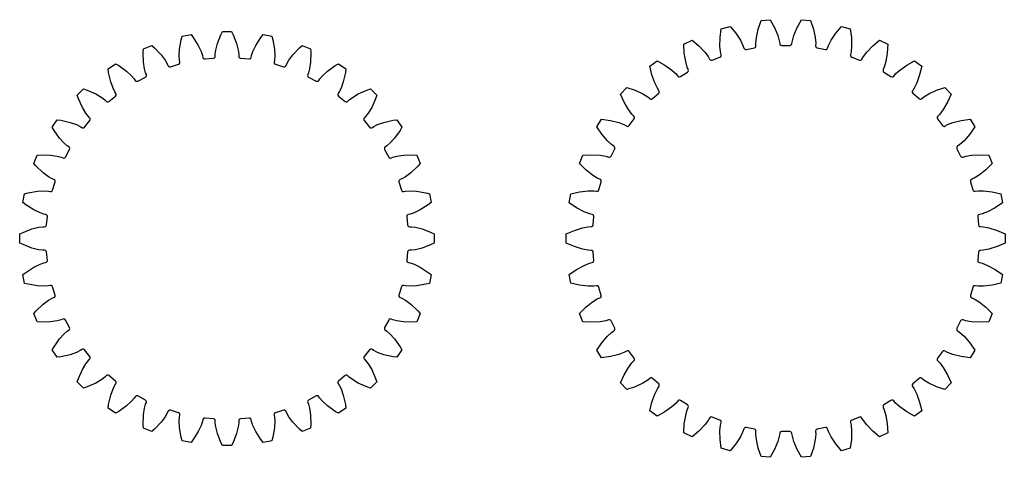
# Model space of a CAD drawing. Header units: metres. Extents: x -88 to 795, y -1311 to -705.
# Drawn here: x 222.9 to 287.6, y -1310.5 to -1281.8 of the extents above; entities that cross this region are included whole.
import ezdxf

# ---------------------------------------------------------------- set-up
doc = ezdxf.new("R2010")
doc.units = ezdxf.units.M

msp = doc.modelspace()

# ---------------------------------------------------------------- linework, layer by layer
at = {"layer": 'gear Y motor'}
for p, q in [((268.987, -1282.384), (269.564, -1282.218)), ((269.564, -1282.218), (269.933, -1282.668)), ((271.411, -1282.394), (271.593, -1281.839)), ((271.593, -1281.839), (272.189, -1281.781)), ((272.189, -1281.781), (272.471, -1282.294)), ((273.972, -1282.294), (274.254, -1281.781)), ((274.254, -1281.781), (274.849, -1281.839)), ((274.849, -1281.839), (275.031, -1282.394)), ((276.507, -1282.668), (276.877, -1282.218)), ((276.877, -1282.218), (277.453, -1282.384)), ((233.516, -1283.1), (233.575, -1282.873)), ((233.575, -1282.873), (234.159, -1282.754)), ((234.159, -1282.754), (234.303, -1282.943)), ((235.899, -1283.351), (236.125, -1282.768)), ((236.125, -1282.768), (236.226, -1282.55)), ((236.226, -1282.55), (236.822, -1282.55)), ((236.822, -1282.55), (236.924, -1282.768)), ((236.924, -1282.768), (237.148, -1283.351)), ((238.744, -1282.943), (238.888, -1282.754)), ((238.888, -1282.754), (239.472, -1282.873)), ((239.472, -1282.873), (239.531, -1283.1)), ((268.909, -1282.958), (268.987, -1282.384)), ((269.933, -1282.668), (270.244, -1283.138)), ((271.292, -1282.943), (271.411, -1282.394)), ((272.471, -1282.294), (272.689, -1282.816)), ((272.689, -1282.816), (272.791, -1283.176)), ((273.652, -1283.176), (273.753, -1282.816)), ((273.753, -1282.816), (273.972, -1282.294)), ((275.031, -1282.394), (275.149, -1282.943)), ((276.197, -1283.138), (276.507, -1282.668)), ((277.453, -1282.384), (277.532, -1282.958)), ((231.039, -1283.702), (231.588, -1283.474)), ((231.588, -1283.474), (231.767, -1283.631)), ((233.411, -1283.721), (233.516, -1283.1)), ((234.303, -1282.943), (234.637, -1283.479)), ((234.637, -1283.479), (234.831, -1283.882)), ((235.79, -1283.787), (235.899, -1283.351)), ((237.148, -1283.351), (237.257, -1283.787)), ((238.218, -1283.882), (238.409, -1283.479)), ((238.409, -1283.479), (238.744, -1282.943)), ((239.531, -1283.1), (239.638, -1283.721)), ((241.281, -1283.631), (241.459, -1283.474)), ((241.459, -1283.474), (242.009, -1283.702)), ((266.525, -1283.394), (267.063, -1283.129)), ((266.557, -1283.977), (266.525, -1283.394)), ((267.063, -1283.129), (267.511, -1283.504)), ((267.511, -1283.504), (267.902, -1283.906)), ((268.895, -1283.523), (268.909, -1282.958)), ((268.929, -1283.897), (268.895, -1283.523)), ((270.244, -1283.138), (270.409, -1283.474)), ((270.409, -1283.474), (270.471, -1283.645)), ((271.254, -1283.565), (271.261, -1283.498)), ((271.256, -1283.319), (271.292, -1282.943)), ((271.261, -1283.498), (271.256, -1283.319)), ((272.791, -1283.176), (272.82, -1283.357)), ((272.82, -1283.357), (272.838, -1283.418)), ((272.838, -1283.418), (272.885, -1283.461)), ((272.885, -1283.461), (272.949, -1283.474)), ((272.949, -1283.474), (273.493, -1283.474)), ((273.493, -1283.474), (273.556, -1283.461)), ((273.556, -1283.461), (273.603, -1283.418)), ((273.603, -1283.418), (273.623, -1283.357)), ((273.623, -1283.357), (273.652, -1283.176)), ((275.149, -1282.943), (275.186, -1283.319)), ((275.186, -1283.319), (275.179, -1283.498)), ((275.179, -1283.498), (275.187, -1283.565)), ((275.97, -1283.645), (276.031, -1283.474)), ((276.031, -1283.474), (276.197, -1283.138)), ((277.546, -1283.523), (277.511, -1283.897)), ((277.532, -1282.958), (277.546, -1283.523)), ((278.54, -1283.906), (278.931, -1283.504)), ((278.931, -1283.504), (279.377, -1283.129)), ((279.377, -1283.129), (279.915, -1283.394)), ((279.915, -1283.394), (279.885, -1283.977)), ((231.027, -1283.939), (231.039, -1283.702)), ((231.044, -1284.569), (231.027, -1283.939)), ((231.767, -1283.631), (232.197, -1284.091)), ((232.197, -1284.091), (232.465, -1284.451)), ((233.389, -1284.171), (233.411, -1283.721)), ((233.407, -1284.437), (233.389, -1284.171)), ((234.831, -1283.882), (234.915, -1284.138)), ((234.915, -1284.138), (234.94, -1284.257)), ((235.743, -1284.237), (235.755, -1284.176)), ((235.755, -1284.058), (235.79, -1283.787)), ((235.755, -1284.176), (235.755, -1284.058)), ((237.257, -1283.787), (237.294, -1284.058)), ((237.294, -1284.058), (237.294, -1284.176)), ((237.294, -1284.176), (237.306, -1284.237)), ((238.109, -1284.257), (238.132, -1284.138)), ((238.132, -1284.138), (238.218, -1283.882)), ((239.638, -1283.721), (239.66, -1284.171)), ((239.66, -1284.171), (239.64, -1284.437)), ((240.581, -1284.451), (240.849, -1284.091)), ((240.849, -1284.091), (241.281, -1283.631)), ((242.022, -1283.939), (242.005, -1284.569)), ((242.009, -1283.702), (242.022, -1283.939)), ((266.646, -1284.532), (266.557, -1283.977)), ((267.902, -1283.906), (268.126, -1284.206)), ((268.126, -1284.206), (268.218, -1284.366)), ((268.89, -1284.234), (268.945, -1284.2)), ((268.968, -1284.077), (268.929, -1283.897)), ((268.945, -1284.2), (268.974, -1284.139)), ((268.974, -1284.139), (268.968, -1284.077)), ((270.471, -1283.645), (270.502, -1283.707)), ((270.502, -1283.707), (270.556, -1283.74)), ((270.556, -1283.74), (270.621, -1283.745)), ((270.621, -1283.745), (271.156, -1283.64)), ((271.156, -1283.64), (271.215, -1283.618)), ((271.215, -1283.618), (271.254, -1283.565)), ((275.187, -1283.565), (275.225, -1283.618)), ((275.225, -1283.618), (275.284, -1283.64)), ((275.284, -1283.64), (275.821, -1283.745)), ((275.821, -1283.745), (275.884, -1283.74)), ((275.884, -1283.74), (275.939, -1283.707)), ((275.939, -1283.707), (275.97, -1283.645)), ((277.473, -1284.077), (277.468, -1284.139)), ((277.468, -1284.139), (277.498, -1284.2)), ((277.511, -1283.897), (277.473, -1284.077)), ((277.498, -1284.2), (277.552, -1284.234)), ((278.222, -1284.366), (278.314, -1284.206)), ((278.314, -1284.206), (278.54, -1283.906)), ((279.885, -1283.977), (279.797, -1284.532)), ((228.713, -1285.011), (229.208, -1284.679)), ((229.208, -1284.679), (229.413, -1284.803)), ((229.413, -1284.803), (229.926, -1285.168)), ((231.11, -1285.011), (231.044, -1284.569)), ((232.465, -1284.451), (232.601, -1284.684)), ((232.601, -1284.684), (232.646, -1284.792)), ((232.646, -1284.792), (232.683, -1284.845)), ((232.683, -1284.845), (232.738, -1284.873)), ((232.805, -1284.873), (233.34, -1284.708)), ((233.34, -1284.708), (233.398, -1284.674)), ((233.398, -1284.674), (233.431, -1284.617)), ((233.431, -1284.556), (233.407, -1284.437)), ((233.431, -1284.617), (233.431, -1284.556)), ((234.94, -1284.257), (234.962, -1284.314)), ((234.962, -1284.314), (235.015, -1284.357)), ((235.015, -1284.357), (235.079, -1284.361)), ((235.079, -1284.361), (235.638, -1284.309)), ((235.638, -1284.309), (235.7, -1284.285)), ((235.7, -1284.285), (235.743, -1284.237)), ((237.306, -1284.237), (237.348, -1284.285)), ((237.348, -1284.285), (237.408, -1284.309)), ((237.408, -1284.309), (237.97, -1284.361)), ((237.97, -1284.361), (238.033, -1284.357)), ((238.033, -1284.357), (238.085, -1284.314)), ((238.085, -1284.314), (238.109, -1284.257)), ((239.64, -1284.437), (239.617, -1284.556)), ((239.617, -1284.556), (239.617, -1284.617)), ((239.617, -1284.617), (239.651, -1284.674)), ((239.651, -1284.674), (239.707, -1284.708)), ((239.707, -1284.708), (240.243, -1284.873)), ((240.308, -1284.873), (240.366, -1284.845)), ((240.366, -1284.845), (240.401, -1284.792)), ((240.401, -1284.792), (240.447, -1284.684)), ((240.447, -1284.684), (240.581, -1284.451)), ((242.005, -1284.569), (241.938, -1285.011)), ((243.12, -1285.168), (243.635, -1284.803)), ((243.635, -1284.803), (243.839, -1284.679)), ((243.839, -1284.679), (244.335, -1285.011)), ((264.295, -1284.841), (264.772, -1284.48)), ((264.431, -1285.41), (264.295, -1284.841)), ((264.772, -1284.48), (265.28, -1284.765)), ((265.28, -1284.765), (265.738, -1285.097)), ((266.748, -1284.892), (266.646, -1284.532)), ((268.218, -1284.366), (268.259, -1284.418)), ((268.259, -1284.418), (268.319, -1284.442)), ((268.319, -1284.442), (268.382, -1284.433)), ((268.382, -1284.433), (268.89, -1284.234)), ((277.552, -1284.234), (278.058, -1284.433)), ((278.058, -1284.433), (278.123, -1284.442)), ((278.123, -1284.442), (278.182, -1284.418)), ((278.182, -1284.418), (278.222, -1284.366)), ((279.797, -1284.532), (279.692, -1284.892)), ((280.702, -1285.097), (281.163, -1284.765)), ((281.163, -1284.765), (281.669, -1284.48)), ((281.669, -1284.48), (282.146, -1284.841)), ((282.146, -1284.841), (282.011, -1285.41)), ((228.749, -1285.248), (228.713, -1285.011)), ((228.886, -1285.86), (228.749, -1285.248)), ((229.926, -1285.168), (230.258, -1285.466)), ((230.258, -1285.466), (230.436, -1285.67)), ((231.18, -1285.271), (231.11, -1285.011)), ((231.226, -1285.38), (231.18, -1285.271)), ((231.217, -1285.509), (231.238, -1285.447)), ((231.238, -1285.447), (231.226, -1285.38)), ((232.738, -1284.873), (232.805, -1284.873)), ((240.243, -1284.873), (240.308, -1284.873)), ((241.822, -1285.38), (241.809, -1285.447)), ((241.809, -1285.447), (241.832, -1285.509)), ((241.867, -1285.271), (241.822, -1285.38)), ((241.938, -1285.011), (241.867, -1285.271)), ((242.611, -1285.67), (242.788, -1285.466)), ((242.788, -1285.466), (243.12, -1285.168)), ((244.299, -1285.248), (244.162, -1285.86)), ((244.335, -1285.011), (244.299, -1285.248)), ((264.621, -1285.94), (264.431, -1285.41)), ((265.738, -1285.097), (266.016, -1285.347)), ((266.016, -1285.347), (266.134, -1285.486)), ((266.134, -1285.486), (266.184, -1285.528)), ((266.31, -1285.519), (266.772, -1285.234)), ((266.818, -1285.063), (266.748, -1284.892)), ((266.772, -1285.234), (266.818, -1285.187)), ((266.835, -1285.125), (266.818, -1285.063)), ((266.818, -1285.187), (266.835, -1285.125)), ((279.624, -1285.063), (279.607, -1285.125)), ((279.607, -1285.125), (279.624, -1285.187)), ((279.692, -1284.892), (279.624, -1285.063)), ((279.624, -1285.187), (279.668, -1285.234)), ((279.668, -1285.234), (280.13, -1285.519)), ((280.256, -1285.528), (280.306, -1285.486)), ((280.306, -1285.486), (280.425, -1285.347)), ((280.425, -1285.347), (280.702, -1285.097)), ((282.011, -1285.41), (281.822, -1285.94)), ((229.037, -1286.282), (228.886, -1285.86)), ((230.436, -1285.67), (230.501, -1285.77)), ((230.501, -1285.77), (230.548, -1285.812)), ((230.548, -1285.812), (230.611, -1285.832)), ((230.611, -1285.832), (230.674, -1285.812)), ((230.674, -1285.812), (231.17, -1285.551)), ((231.17, -1285.551), (231.217, -1285.509)), ((241.832, -1285.509), (241.88, -1285.551)), ((241.88, -1285.551), (242.374, -1285.812)), ((242.374, -1285.812), (242.438, -1285.832)), ((242.438, -1285.832), (242.5, -1285.812)), ((242.5, -1285.812), (242.547, -1285.77)), ((242.547, -1285.77), (242.611, -1285.67)), ((244.162, -1285.86), (244.01, -1286.282)), ((264.786, -1286.273), (264.621, -1285.94)), ((266.184, -1285.528), (266.248, -1285.542)), ((266.248, -1285.542), (266.31, -1285.519)), ((280.13, -1285.519), (280.193, -1285.542)), ((280.193, -1285.542), (280.256, -1285.528)), ((281.822, -1285.94), (281.655, -1286.273)), ((226.688, -1286.747), (227.107, -1286.329)), ((226.766, -1286.974), (226.688, -1286.747)), ((227.107, -1286.329), (227.334, -1286.41)), ((227.334, -1286.41), (227.906, -1286.661)), ((227.906, -1286.661), (228.292, -1286.894)), ((229.158, -1286.523), (229.037, -1286.282)), ((229.221, -1286.623), (229.158, -1286.523)), ((229.199, -1286.799), (229.238, -1286.747)), ((229.249, -1286.68), (229.221, -1286.623)), ((229.238, -1286.747), (229.249, -1286.68)), ((243.825, -1286.623), (243.799, -1286.68)), ((243.799, -1286.68), (243.808, -1286.747)), ((243.808, -1286.747), (243.849, -1286.799)), ((243.889, -1286.523), (243.825, -1286.623)), ((244.01, -1286.282), (243.889, -1286.523)), ((244.754, -1286.894), (245.141, -1286.661)), ((245.141, -1286.661), (245.715, -1286.41)), ((245.715, -1286.41), (245.94, -1286.329)), ((245.94, -1286.329), (246.363, -1286.747)), ((246.363, -1286.747), (246.281, -1286.974)), ((262.365, -1286.675), (262.771, -1286.234)), ((262.602, -1287.206), (262.365, -1286.675)), ((262.771, -1286.234), (263.321, -1286.419)), ((263.321, -1286.419), (263.834, -1286.656)), ((263.834, -1286.656), (264.15, -1286.856)), ((264.47, -1286.97), (264.873, -1286.605)), ((264.889, -1286.43), (264.786, -1286.273)), ((264.873, -1286.605), (264.911, -1286.553)), ((264.915, -1286.486), (264.889, -1286.43)), ((264.911, -1286.553), (264.915, -1286.486)), ((281.554, -1286.43), (281.525, -1286.486)), ((281.525, -1286.486), (281.529, -1286.553)), ((281.529, -1286.553), (281.568, -1286.605)), ((281.655, -1286.273), (281.554, -1286.43)), ((281.568, -1286.605), (281.97, -1286.97)), ((282.29, -1286.856), (282.609, -1286.656)), ((282.609, -1286.656), (283.121, -1286.419)), ((283.121, -1286.419), (283.673, -1286.234)), ((283.673, -1286.234), (284.076, -1286.675)), ((284.076, -1286.675), (283.839, -1287.206)), ((227.022, -1287.548), (226.766, -1286.974)), ((228.292, -1286.894), (228.506, -1287.059)), ((228.506, -1287.059), (228.59, -1287.145)), ((228.59, -1287.145), (228.641, -1287.178)), ((228.641, -1287.178), (228.708, -1287.183)), ((228.708, -1287.183), (228.765, -1287.154)), ((228.765, -1287.154), (229.199, -1286.799)), ((243.849, -1286.799), (244.283, -1287.154)), ((244.283, -1287.154), (244.339, -1287.183)), ((244.339, -1287.183), (244.406, -1287.178)), ((244.406, -1287.178), (244.46, -1287.145)), ((244.46, -1287.145), (244.544, -1287.059)), ((244.544, -1287.059), (244.754, -1286.894)), ((246.281, -1286.974), (246.025, -1287.548)), ((262.888, -1287.695), (262.602, -1287.206)), ((264.15, -1286.856), (264.293, -1286.97)), ((264.293, -1286.97), (264.35, -1287.003)), ((264.35, -1287.003), (264.414, -1287.003)), ((264.414, -1287.003), (264.47, -1286.97)), ((281.97, -1286.97), (282.028, -1287.003)), ((282.028, -1287.003), (282.092, -1287.003)), ((282.092, -1287.003), (282.148, -1286.97)), ((282.148, -1286.97), (282.29, -1286.856)), ((283.839, -1287.206), (283.554, -1287.695)), ((227.253, -1287.932), (227.022, -1287.548)), ((227.418, -1288.146), (227.253, -1287.932)), ((245.796, -1287.932), (245.629, -1288.146)), ((246.025, -1287.548), (245.796, -1287.932)), ((263.115, -1287.993), (262.888, -1287.695)), ((263.24, -1288.127), (263.115, -1287.993)), ((283.329, -1287.993), (283.202, -1288.127)), ((283.554, -1287.695), (283.329, -1287.993)), ((225.038, -1288.847), (225.37, -1288.354)), ((225.37, -1288.354), (225.606, -1288.387)), ((225.606, -1288.387), (226.219, -1288.53)), ((226.219, -1288.53), (226.643, -1288.676)), ((226.643, -1288.676), (226.883, -1288.799)), ((227.157, -1288.842), (227.513, -1288.406)), ((227.501, -1288.231), (227.418, -1288.146)), ((227.539, -1288.282), (227.501, -1288.231)), ((227.513, -1288.406), (227.542, -1288.349)), ((227.542, -1288.349), (227.539, -1288.282)), ((245.511, -1288.282), (245.506, -1288.349)), ((245.506, -1288.349), (245.535, -1288.406)), ((245.546, -1288.231), (245.511, -1288.282)), ((245.535, -1288.406), (245.89, -1288.842)), ((245.629, -1288.146), (245.546, -1288.231)), ((246.165, -1288.799), (246.405, -1288.676)), ((246.405, -1288.676), (246.829, -1288.53)), ((246.829, -1288.53), (247.443, -1288.387)), ((247.443, -1288.387), (247.679, -1288.354)), ((247.679, -1288.354), (248.01, -1288.847)), ((260.808, -1288.834), (261.123, -1288.321)), ((261.123, -1288.321), (261.699, -1288.406)), ((261.699, -1288.406), (262.245, -1288.544)), ((262.245, -1288.544), (262.595, -1288.681)), ((262.595, -1288.681), (262.756, -1288.766)), ((262.881, -1288.776), (262.931, -1288.739)), ((262.931, -1288.739), (263.259, -1288.302)), ((263.279, -1288.179), (263.24, -1288.127)), ((263.259, -1288.302), (263.285, -1288.24)), ((263.285, -1288.24), (263.279, -1288.179)), ((283.163, -1288.179), (283.156, -1288.24)), ((283.156, -1288.24), (283.182, -1288.302)), ((283.202, -1288.127), (283.163, -1288.179)), ((283.182, -1288.302), (283.509, -1288.739)), ((283.509, -1288.739), (283.559, -1288.776)), ((283.685, -1288.766), (283.849, -1288.681)), ((283.849, -1288.681), (284.198, -1288.544)), ((284.198, -1288.544), (284.745, -1288.406)), ((284.745, -1288.406), (285.319, -1288.321)), ((285.319, -1288.321), (285.634, -1288.834)), ((225.161, -1289.055), (225.038, -1288.847)), ((225.523, -1289.568), (225.161, -1289.055)), ((226.883, -1288.799), (226.981, -1288.867)), ((226.981, -1288.867), (227.04, -1288.889)), ((227.04, -1288.889), (227.105, -1288.88)), ((227.105, -1288.88), (227.157, -1288.842)), ((245.89, -1288.842), (245.943, -1288.88)), ((245.943, -1288.88), (246.006, -1288.889)), ((246.006, -1288.889), (246.069, -1288.867)), ((246.069, -1288.867), (246.165, -1288.799)), ((247.886, -1289.055), (247.524, -1289.568)), ((248.01, -1288.847), (247.886, -1289.055)), ((261.137, -1289.308), (260.808, -1288.834)), ((261.506, -1289.739), (261.137, -1289.308)), ((262.756, -1288.766), (262.818, -1288.791)), ((262.818, -1288.791), (262.881, -1288.776)), ((283.559, -1288.776), (283.626, -1288.791)), ((283.626, -1288.791), (283.685, -1288.766)), ((285.304, -1289.308), (284.934, -1289.739)), ((285.634, -1288.834), (285.304, -1289.308)), ((225.825, -1289.9), (225.523, -1289.568)), ((226.029, -1290.075), (225.825, -1289.9)), ((247.222, -1289.9), (247.019, -1290.075)), ((247.524, -1289.568), (247.222, -1289.9)), ((261.784, -1289.99), (261.506, -1289.739)), ((261.934, -1290.094), (261.784, -1289.99)), ((284.657, -1289.99), (284.508, -1290.094)), ((284.934, -1289.739), (284.657, -1289.99)), ((224.06, -1290.682), (224.299, -1290.668)), ((224.299, -1290.668), (224.926, -1290.682)), ((225.908, -1290.81), (226.174, -1290.312)), ((226.126, -1290.141), (226.029, -1290.075)), ((226.174, -1290.189), (226.126, -1290.141)), ((226.19, -1290.251), (226.174, -1290.189)), ((226.174, -1290.312), (226.19, -1290.251)), ((246.874, -1290.189), (246.857, -1290.251)), ((246.857, -1290.251), (246.874, -1290.312)), ((246.922, -1290.141), (246.874, -1290.189)), ((246.874, -1290.312), (247.14, -1290.81)), ((247.019, -1290.075), (246.922, -1290.141)), ((248.121, -1290.682), (248.75, -1290.668)), ((248.75, -1290.668), (248.986, -1290.682)), ((259.67, -1291.237), (259.888, -1290.678)), ((259.888, -1290.678), (260.468, -1290.654)), ((260.468, -1290.654), (261.032, -1290.692)), ((261.742, -1290.754), (261.984, -1290.265)), ((261.981, -1290.142), (261.934, -1290.094)), ((261.997, -1290.204), (261.981, -1290.142)), ((261.984, -1290.265), (261.997, -1290.204)), ((284.459, -1290.142), (284.444, -1290.204)), ((284.444, -1290.204), (284.458, -1290.265)), ((284.458, -1290.265), (284.699, -1290.754)), ((284.508, -1290.094), (284.459, -1290.142)), ((285.409, -1290.692), (285.973, -1290.654)), ((285.973, -1290.654), (286.554, -1290.678)), ((286.554, -1290.678), (286.771, -1291.237)), ((223.833, -1291.233), (224.06, -1290.682)), ((223.992, -1291.408), (223.833, -1291.233)), ((224.926, -1290.682), (225.372, -1290.749)), ((225.372, -1290.749), (225.631, -1290.819)), ((225.631, -1290.819), (225.739, -1290.867)), ((225.739, -1290.867), (225.804, -1290.882)), ((225.804, -1290.882), (225.866, -1290.858)), ((225.866, -1290.858), (225.908, -1290.81)), ((247.14, -1290.81), (247.182, -1290.858)), ((247.182, -1290.858), (247.243, -1290.882)), ((247.243, -1290.882), (247.309, -1290.867)), ((247.309, -1290.867), (247.417, -1290.819)), ((247.417, -1290.819), (247.675, -1290.749)), ((247.675, -1290.749), (248.121, -1290.682)), ((248.986, -1290.682), (249.217, -1291.233)), ((249.217, -1291.233), (249.055, -1291.408)), ((260.085, -1291.645), (259.67, -1291.237)), ((261.032, -1290.692), (261.4, -1290.759)), ((261.4, -1290.759), (261.577, -1290.815)), ((261.577, -1290.815), (261.64, -1290.825)), ((261.64, -1290.825), (261.699, -1290.801)), ((261.699, -1290.801), (261.742, -1290.754)), ((284.699, -1290.754), (284.743, -1290.801)), ((284.743, -1290.801), (284.802, -1290.825)), ((284.802, -1290.825), (284.867, -1290.815)), ((284.867, -1290.815), (285.041, -1290.759)), ((285.041, -1290.759), (285.409, -1290.692)), ((286.771, -1291.237), (286.357, -1291.645)), ((224.447, -1291.839), (223.992, -1291.408)), ((224.808, -1292.11), (224.447, -1291.839)), ((248.6, -1291.839), (248.239, -1292.11)), ((249.055, -1291.408), (248.6, -1291.839)), ((260.526, -1292), (260.085, -1291.645)), ((286.357, -1291.645), (285.916, -1292)), ((225.043, -1292.242), (224.808, -1292.11)), ((225.152, -1292.285), (225.043, -1292.242)), ((225.067, -1292.982), (225.231, -1292.446)), ((225.206, -1292.323), (225.152, -1292.285)), ((225.235, -1292.38), (225.206, -1292.323)), ((225.231, -1292.446), (225.235, -1292.38)), ((247.842, -1292.323), (247.813, -1292.38)), ((247.813, -1292.38), (247.818, -1292.446)), ((247.818, -1292.446), (247.981, -1292.982)), ((247.897, -1292.285), (247.842, -1292.323)), ((248.004, -1292.242), (247.897, -1292.285)), ((248.239, -1292.11), (248.004, -1292.242)), ((260.843, -1292.195), (260.526, -1292)), ((261.009, -1292.271), (260.843, -1292.195)), ((260.943, -1292.954), (261.091, -1292.432)), ((261.064, -1292.309), (261.009, -1292.271)), ((261.094, -1292.366), (261.064, -1292.309)), ((261.091, -1292.432), (261.094, -1292.366)), ((285.378, -1292.309), (285.346, -1292.366)), ((285.346, -1292.366), (285.35, -1292.432)), ((285.35, -1292.432), (285.5, -1292.954)), ((285.433, -1292.271), (285.378, -1292.309)), ((285.598, -1292.195), (285.433, -1292.271)), ((285.916, -1292), (285.598, -1292.195)), ((223.113, -1293.803), (223.228, -1293.219)), ((223.228, -1293.219), (223.462, -1293.158)), ((223.462, -1293.158), (224.08, -1293.052)), ((224.08, -1293.052), (224.531, -1293.03)), ((224.531, -1293.03), (224.799, -1293.048)), ((224.799, -1293.048), (224.914, -1293.072)), ((224.914, -1293.072), (224.979, -1293.072)), ((224.979, -1293.072), (225.035, -1293.039)), ((225.035, -1293.039), (225.067, -1292.982)), ((247.981, -1292.982), (248.012, -1293.039)), ((248.012, -1293.039), (248.07, -1293.072)), ((248.07, -1293.072), (248.133, -1293.072)), ((248.133, -1293.072), (248.25, -1293.048)), ((248.25, -1293.048), (248.52, -1293.03)), ((248.52, -1293.03), (248.968, -1293.052)), ((248.968, -1293.052), (249.587, -1293.158)), ((249.587, -1293.158), (249.819, -1293.219)), ((249.819, -1293.219), (249.935, -1293.803)), ((258.997, -1293.812), (259.106, -1293.224)), ((259.106, -1293.224), (259.672, -1293.091)), ((259.672, -1293.091), (260.234, -1293.025)), ((260.234, -1293.025), (260.608, -1293.025)), ((260.608, -1293.025), (260.789, -1293.044)), ((260.789, -1293.044), (260.855, -1293.044)), ((260.855, -1293.044), (260.913, -1293.01)), ((260.913, -1293.01), (260.943, -1292.954)), ((285.5, -1292.954), (285.531, -1293.01)), ((285.531, -1293.01), (285.586, -1293.044)), ((285.586, -1293.044), (285.652, -1293.044)), ((285.652, -1293.044), (285.833, -1293.025)), ((285.833, -1293.025), (286.207, -1293.025)), ((286.207, -1293.025), (286.77, -1293.091)), ((286.77, -1293.091), (287.336, -1293.224)), ((287.336, -1293.224), (287.445, -1293.812)), ((223.304, -1293.944), (223.113, -1293.803)), ((249.935, -1293.803), (249.743, -1293.944)), ((259.477, -1294.139), (258.997, -1293.812)), ((287.445, -1293.812), (286.963, -1294.139)), ((223.836, -1294.281), (223.304, -1293.944)), ((224.244, -1294.471), (223.836, -1294.281)), ((224.497, -1294.557), (224.244, -1294.471)), ((224.614, -1294.58), (224.497, -1294.557)), ((248.55, -1294.557), (248.435, -1294.58)), ((248.806, -1294.471), (248.55, -1294.557)), ((249.213, -1294.281), (248.806, -1294.471)), ((249.743, -1293.944), (249.213, -1294.281)), ((259.976, -1294.404), (259.477, -1294.139)), ((260.324, -1294.537), (259.976, -1294.404)), ((260.502, -1294.585), (260.324, -1294.537)), ((286.118, -1294.537), (285.939, -1294.585)), ((286.466, -1294.404), (286.118, -1294.537)), ((286.963, -1294.139), (286.466, -1294.404)), ((224.673, -1294.603), (224.614, -1294.58)), ((224.668, -1295.276), (224.723, -1294.722)), ((224.714, -1294.656), (224.673, -1294.603)), ((224.723, -1294.722), (224.714, -1294.656)), ((248.335, -1294.656), (248.326, -1294.722)), ((248.326, -1294.722), (248.382, -1295.276)), ((248.374, -1294.603), (248.335, -1294.656)), ((248.435, -1294.58), (248.374, -1294.603)), ((260.564, -1294.609), (260.502, -1294.585)), ((260.561, -1295.264), (260.611, -1294.723)), ((260.603, -1294.661), (260.564, -1294.609)), ((260.611, -1294.723), (260.603, -1294.661)), ((285.837, -1294.661), (285.832, -1294.723)), ((285.832, -1294.723), (285.88, -1295.264)), ((285.878, -1294.609), (285.837, -1294.661)), ((285.939, -1294.585), (285.878, -1294.609)), ((222.908, -1295.864), (223.125, -1295.765)), ((223.125, -1295.765), (223.712, -1295.538)), ((223.712, -1295.538), (224.149, -1295.429)), ((224.149, -1295.429), (224.417, -1295.396)), ((224.417, -1295.396), (224.533, -1295.396)), ((224.533, -1295.396), (224.597, -1295.381)), ((224.597, -1295.381), (224.647, -1295.339)), ((224.647, -1295.339), (224.668, -1295.276)), ((248.382, -1295.276), (248.401, -1295.339)), ((248.401, -1295.339), (248.451, -1295.381)), ((248.451, -1295.381), (248.515, -1295.396)), ((248.515, -1295.396), (248.634, -1295.396)), ((248.634, -1295.396), (248.899, -1295.429)), ((248.899, -1295.429), (249.335, -1295.538)), ((249.335, -1295.538), (249.923, -1295.765)), ((249.923, -1295.765), (250.138, -1295.864)), ((258.807, -1295.865), (259.338, -1295.633)), ((259.338, -1295.633), (259.879, -1295.462)), ((259.879, -1295.462), (260.245, -1295.396)), ((260.245, -1295.396), (260.429, -1295.381)), ((260.429, -1295.381), (260.493, -1295.372)), ((260.493, -1295.372), (260.543, -1295.329)), ((260.543, -1295.329), (260.561, -1295.264)), ((285.88, -1295.264), (285.901, -1295.329)), ((285.901, -1295.329), (285.949, -1295.372)), ((285.949, -1295.372), (286.014, -1295.381)), ((286.014, -1295.381), (286.195, -1295.396)), ((286.195, -1295.396), (286.563, -1295.462)), ((286.563, -1295.462), (287.103, -1295.633)), ((287.103, -1295.633), (287.637, -1295.865)), ((222.908, -1296.462), (222.908, -1295.864)), ((223.125, -1296.566), (222.908, -1296.462)), ((250.138, -1296.462), (249.923, -1296.566)), ((250.138, -1295.864), (250.138, -1296.462)), ((258.807, -1296.463), (258.807, -1295.865)), ((259.338, -1296.695), (258.807, -1296.463)), ((287.637, -1296.463), (287.103, -1296.695)), ((287.637, -1295.865), (287.637, -1296.463)), ((223.712, -1296.79), (223.125, -1296.566)), ((224.149, -1296.899), (223.712, -1296.79)), ((224.417, -1296.932), (224.149, -1296.899)), ((224.533, -1296.932), (224.417, -1296.932)), ((224.597, -1296.946), (224.533, -1296.932)), ((224.647, -1296.989), (224.597, -1296.946)), ((224.668, -1297.05), (224.647, -1296.989)), ((224.723, -1297.61), (224.668, -1297.05)), ((248.382, -1297.05), (248.326, -1297.61)), ((248.401, -1296.989), (248.382, -1297.05)), ((248.451, -1296.946), (248.401, -1296.989)), ((248.515, -1296.932), (248.451, -1296.946)), ((248.634, -1296.932), (248.515, -1296.932)), ((248.899, -1296.899), (248.634, -1296.932)), ((249.335, -1296.79), (248.899, -1296.899)), ((249.923, -1296.566), (249.335, -1296.79)), ((259.879, -1296.865), (259.338, -1296.695)), ((260.245, -1296.937), (259.879, -1296.865)), ((260.429, -1296.947), (260.245, -1296.937)), ((260.493, -1296.961), (260.429, -1296.947)), ((260.543, -1297.004), (260.493, -1296.961)), ((260.561, -1297.065), (260.543, -1297.004)), ((260.611, -1297.605), (260.561, -1297.065)), ((285.88, -1297.065), (285.832, -1297.605)), ((285.901, -1297.004), (285.88, -1297.065)), ((285.949, -1296.961), (285.901, -1297.004)), ((286.014, -1296.947), (285.949, -1296.961)), ((286.195, -1296.937), (286.014, -1296.947)), ((286.563, -1296.865), (286.195, -1296.937)), ((287.103, -1296.695), (286.563, -1296.865)), ((224.244, -1297.857), (224.497, -1297.771)), ((224.497, -1297.771), (224.614, -1297.752)), ((224.614, -1297.752), (224.673, -1297.724)), ((224.673, -1297.724), (224.714, -1297.672)), ((224.714, -1297.672), (224.723, -1297.61)), ((248.326, -1297.61), (248.335, -1297.672)), ((248.335, -1297.672), (248.374, -1297.724)), ((248.374, -1297.724), (248.435, -1297.752)), ((248.435, -1297.752), (248.55, -1297.771)), ((248.55, -1297.771), (248.806, -1297.857)), ((259.976, -1297.928), (260.324, -1297.791)), ((260.324, -1297.791), (260.502, -1297.747)), ((260.502, -1297.747), (260.564, -1297.725)), ((260.564, -1297.725), (260.603, -1297.672)), ((260.603, -1297.672), (260.611, -1297.605)), ((285.832, -1297.605), (285.837, -1297.672)), ((285.837, -1297.672), (285.878, -1297.725)), ((285.878, -1297.725), (285.939, -1297.747)), ((285.939, -1297.747), (286.118, -1297.791)), ((286.118, -1297.791), (286.466, -1297.928)), ((223.113, -1298.53), (223.304, -1298.388)), ((223.304, -1298.388), (223.836, -1298.051)), ((223.836, -1298.051), (224.244, -1297.857)), ((248.806, -1297.857), (249.213, -1298.051)), ((249.213, -1298.051), (249.743, -1298.388)), ((249.743, -1298.388), (249.935, -1298.53)), ((258.997, -1298.521), (259.477, -1298.193)), ((259.477, -1298.193), (259.976, -1297.928)), ((286.466, -1297.928), (286.963, -1298.193)), ((286.963, -1298.193), (287.445, -1298.521)), ((223.228, -1299.113), (223.113, -1298.53)), ((249.935, -1298.53), (249.819, -1299.113)), ((259.106, -1299.109), (258.997, -1298.521)), ((287.445, -1298.521), (287.336, -1299.109)), ((223.462, -1299.17), (223.228, -1299.113)), ((224.08, -1299.279), (223.462, -1299.17)), ((224.531, -1299.298), (224.08, -1299.279)), ((224.799, -1299.279), (224.531, -1299.298)), ((224.914, -1299.255), (224.799, -1299.279)), ((224.979, -1299.255), (224.914, -1299.255)), ((225.035, -1299.289), (224.979, -1299.255)), ((225.067, -1299.346), (225.035, -1299.289)), ((225.231, -1299.886), (225.067, -1299.346)), ((247.981, -1299.346), (247.818, -1299.886)), ((248.012, -1299.289), (247.981, -1299.346)), ((248.07, -1299.255), (248.012, -1299.289)), ((248.133, -1299.255), (248.07, -1299.255)), ((248.25, -1299.279), (248.133, -1299.255)), ((248.52, -1299.298), (248.25, -1299.279)), ((248.968, -1299.279), (248.52, -1299.298)), ((249.587, -1299.17), (248.968, -1299.279)), ((249.819, -1299.113), (249.587, -1299.17)), ((259.672, -1299.237), (259.106, -1299.109)), ((260.234, -1299.307), (259.672, -1299.237)), ((260.608, -1299.307), (260.234, -1299.307)), ((260.789, -1299.284), (260.608, -1299.307)), ((260.855, -1299.284), (260.789, -1299.284)), ((260.913, -1299.318), (260.855, -1299.284)), ((260.943, -1299.374), (260.913, -1299.318)), ((261.091, -1299.901), (260.943, -1299.374)), ((285.5, -1299.374), (285.35, -1299.901)), ((285.531, -1299.318), (285.5, -1299.374)), ((285.586, -1299.284), (285.531, -1299.318)), ((285.652, -1299.284), (285.586, -1299.284)), ((285.833, -1299.307), (285.652, -1299.284)), ((286.207, -1299.307), (285.833, -1299.307)), ((286.77, -1299.237), (286.207, -1299.307)), ((287.336, -1299.109), (286.77, -1299.237)), ((224.447, -1300.488), (224.808, -1300.223)), ((224.808, -1300.223), (225.043, -1300.09)), ((225.043, -1300.09), (225.152, -1300.042)), ((225.152, -1300.042), (225.206, -1300.009)), ((225.206, -1300.009), (225.235, -1299.948)), ((225.235, -1299.948), (225.231, -1299.886)), ((247.818, -1299.886), (247.813, -1299.948)), ((247.813, -1299.948), (247.842, -1300.009)), ((247.842, -1300.009), (247.897, -1300.042)), ((247.897, -1300.042), (248.004, -1300.09)), ((248.004, -1300.09), (248.239, -1300.223)), ((248.239, -1300.223), (248.6, -1300.488)), ((260.085, -1300.683), (260.526, -1300.332)), ((260.526, -1300.332), (260.843, -1300.133)), ((260.843, -1300.133), (261.009, -1300.057)), ((261.009, -1300.057), (261.064, -1300.024)), ((261.064, -1300.024), (261.094, -1299.962)), ((261.094, -1299.962), (261.091, -1299.901)), ((285.35, -1299.901), (285.346, -1299.962)), ((285.346, -1299.962), (285.378, -1300.024)), ((285.378, -1300.024), (285.433, -1300.057)), ((285.433, -1300.057), (285.598, -1300.133)), ((285.598, -1300.133), (285.916, -1300.332)), ((285.916, -1300.332), (286.357, -1300.683)), ((223.833, -1301.1), (223.992, -1300.924)), ((223.992, -1300.924), (224.447, -1300.488)), ((248.6, -1300.488), (249.055, -1300.924)), ((249.055, -1300.924), (249.217, -1301.1)), ((259.67, -1301.091), (260.085, -1300.683)), ((286.357, -1300.683), (286.771, -1301.091)), ((224.06, -1301.65), (223.833, -1301.1)), ((224.299, -1301.66), (224.06, -1301.65)), ((224.926, -1301.645), (224.299, -1301.66)), ((225.372, -1301.578), (224.926, -1301.645)), ((225.631, -1301.508), (225.372, -1301.578)), ((225.739, -1301.465), (225.631, -1301.508)), ((225.804, -1301.451), (225.739, -1301.465)), ((225.866, -1301.47), (225.804, -1301.451)), ((225.908, -1301.522), (225.866, -1301.47)), ((226.174, -1302.015), (225.908, -1301.522)), ((247.14, -1301.522), (246.874, -1302.015)), ((247.182, -1301.47), (247.14, -1301.522)), ((247.243, -1301.451), (247.182, -1301.47)), ((247.309, -1301.465), (247.243, -1301.451)), ((247.417, -1301.508), (247.309, -1301.465)), ((247.675, -1301.578), (247.417, -1301.508)), ((248.121, -1301.645), (247.675, -1301.578)), ((248.75, -1301.66), (248.121, -1301.645)), ((248.986, -1301.65), (248.75, -1301.66)), ((249.217, -1301.1), (248.986, -1301.65)), ((259.888, -1301.65), (259.67, -1301.091)), ((260.468, -1301.674), (259.888, -1301.65)), ((261.032, -1301.641), (260.468, -1301.674)), ((261.4, -1301.57), (261.032, -1301.641)), ((261.577, -1301.518), (261.4, -1301.57)), ((261.64, -1301.503), (261.577, -1301.518)), ((261.699, -1301.527), (261.64, -1301.503)), ((261.742, -1301.579), (261.699, -1301.527)), ((261.984, -1302.063), (261.742, -1301.579)), ((284.699, -1301.579), (284.458, -1302.063)), ((284.743, -1301.527), (284.699, -1301.579)), ((284.802, -1301.503), (284.743, -1301.527)), ((284.867, -1301.518), (284.802, -1301.503)), ((285.041, -1301.57), (284.867, -1301.518)), ((285.409, -1301.641), (285.041, -1301.57)), ((285.973, -1301.674), (285.409, -1301.641)), ((286.554, -1301.65), (285.973, -1301.674)), ((286.771, -1301.091), (286.554, -1301.65)), ((225.825, -1302.428), (226.029, -1302.253)), ((226.029, -1302.253), (226.126, -1302.186)), ((226.126, -1302.186), (226.174, -1302.143)), ((226.19, -1302.076), (226.174, -1302.015)), ((226.174, -1302.143), (226.19, -1302.076)), ((246.874, -1302.015), (246.857, -1302.076)), ((246.857, -1302.076), (246.874, -1302.143)), ((246.874, -1302.143), (246.922, -1302.186)), ((246.922, -1302.186), (247.019, -1302.253)), ((247.019, -1302.253), (247.222, -1302.428)), ((261.784, -1302.343), (261.934, -1302.234)), ((261.934, -1302.234), (261.981, -1302.191)), ((261.981, -1302.191), (261.997, -1302.13)), ((261.997, -1302.13), (261.984, -1302.063)), ((284.458, -1302.063), (284.444, -1302.13)), ((284.444, -1302.13), (284.459, -1302.191)), ((284.459, -1302.191), (284.508, -1302.234)), ((284.508, -1302.234), (284.657, -1302.343)), ((225.161, -1303.276), (225.523, -1302.765)), ((225.523, -1302.765), (225.825, -1302.428)), ((247.222, -1302.428), (247.524, -1302.765)), ((247.524, -1302.765), (247.886, -1303.276)), ((261.137, -1303.021), (261.506, -1302.594)), ((261.506, -1302.594), (261.784, -1302.343)), ((284.657, -1302.343), (284.934, -1302.594)), ((284.934, -1302.594), (285.304, -1303.021)), ((225.038, -1303.48), (225.161, -1303.276)), ((225.37, -1303.973), (225.038, -1303.48)), ((226.883, -1303.532), (226.643, -1303.651)), ((226.981, -1303.466), (226.883, -1303.532)), ((227.04, -1303.442), (226.981, -1303.466)), ((227.105, -1303.447), (227.04, -1303.442)), ((227.157, -1303.49), (227.105, -1303.447)), ((227.513, -1303.921), (227.157, -1303.49)), ((245.89, -1303.49), (245.535, -1303.921)), ((245.943, -1303.447), (245.89, -1303.49)), ((246.006, -1303.442), (245.943, -1303.447)), ((246.069, -1303.466), (246.006, -1303.442)), ((246.165, -1303.532), (246.069, -1303.466)), ((246.405, -1303.651), (246.165, -1303.532)), ((248.01, -1303.48), (247.679, -1303.973)), ((247.886, -1303.276), (248.01, -1303.48)), ((260.808, -1303.499), (261.137, -1303.021)), ((261.123, -1304.007), (260.808, -1303.499)), ((262.756, -1303.566), (262.595, -1303.651)), ((262.818, -1303.543), (262.756, -1303.566)), ((262.881, -1303.552), (262.818, -1303.543)), ((262.931, -1303.594), (262.881, -1303.552)), ((263.259, -1304.031), (262.931, -1303.594)), ((283.509, -1303.594), (283.182, -1304.031)), ((283.559, -1303.552), (283.509, -1303.594)), ((283.626, -1303.543), (283.559, -1303.552)), ((283.685, -1303.566), (283.626, -1303.543)), ((283.849, -1303.651), (283.685, -1303.566)), ((285.304, -1303.021), (285.634, -1303.499)), ((285.634, -1303.499), (285.319, -1304.007)), ((225.606, -1303.94), (225.37, -1303.973)), ((226.219, -1303.803), (225.606, -1303.94)), ((226.643, -1303.651), (226.219, -1303.803)), ((227.253, -1304.396), (227.418, -1304.182)), ((227.418, -1304.182), (227.501, -1304.102)), ((227.501, -1304.102), (227.539, -1304.045)), ((227.542, -1303.982), (227.513, -1303.921)), ((227.539, -1304.045), (227.542, -1303.982)), ((245.535, -1303.921), (245.506, -1303.982)), ((245.506, -1303.982), (245.511, -1304.045)), ((245.511, -1304.045), (245.546, -1304.102)), ((245.546, -1304.102), (245.629, -1304.182)), ((245.629, -1304.182), (245.796, -1304.396)), ((246.829, -1303.803), (246.405, -1303.651)), ((247.443, -1303.94), (246.829, -1303.803)), ((247.679, -1303.973), (247.443, -1303.94)), ((261.699, -1303.926), (261.123, -1304.007)), ((262.245, -1303.784), (261.699, -1303.926)), ((262.595, -1303.651), (262.245, -1303.784)), ((263.115, -1304.339), (263.24, -1304.206)), ((263.24, -1304.206), (263.279, -1304.155)), ((263.285, -1304.088), (263.259, -1304.031)), ((263.279, -1304.155), (263.285, -1304.088)), ((283.182, -1304.031), (283.156, -1304.088)), ((283.156, -1304.088), (283.163, -1304.155)), ((283.163, -1304.155), (283.202, -1304.206)), ((283.202, -1304.206), (283.329, -1304.339)), ((284.198, -1303.784), (283.849, -1303.651)), ((284.745, -1303.926), (284.198, -1303.784)), ((285.319, -1304.007), (284.745, -1303.926)), ((226.766, -1305.358), (227.022, -1304.779)), ((227.022, -1304.779), (227.253, -1304.396)), ((245.796, -1304.396), (246.025, -1304.779)), ((246.025, -1304.779), (246.281, -1305.358)), ((262.602, -1305.126), (262.888, -1304.638)), ((262.888, -1304.638), (263.115, -1304.339)), ((283.329, -1304.339), (283.554, -1304.638)), ((283.554, -1304.638), (283.839, -1305.126)), ((226.688, -1305.581), (226.766, -1305.358)), ((228.292, -1305.434), (227.906, -1305.666)), ((228.506, -1305.268), (228.292, -1305.434)), ((228.59, -1305.188), (228.506, -1305.268)), ((228.641, -1305.149), (228.59, -1305.188)), ((228.708, -1305.144), (228.641, -1305.149)), ((228.765, -1305.174), (228.708, -1305.144)), ((229.199, -1305.533), (228.765, -1305.174)), ((229.238, -1305.581), (229.199, -1305.533)), ((243.849, -1305.533), (243.808, -1305.581)), ((244.283, -1305.174), (243.849, -1305.533)), ((244.339, -1305.144), (244.283, -1305.174)), ((244.406, -1305.149), (244.339, -1305.144)), ((244.46, -1305.188), (244.406, -1305.149)), ((244.544, -1305.268), (244.46, -1305.188)), ((244.754, -1305.434), (244.544, -1305.268)), ((245.141, -1305.666), (244.754, -1305.434)), ((246.281, -1305.358), (246.363, -1305.581)), ((262.365, -1305.657), (262.602, -1305.126)), ((264.15, -1305.477), (263.834, -1305.672)), ((264.293, -1305.364), (264.15, -1305.477)), ((264.35, -1305.325), (264.293, -1305.364)), ((264.414, -1305.325), (264.35, -1305.325)), ((264.47, -1305.358), (264.414, -1305.325)), ((264.873, -1305.724), (264.47, -1305.358)), ((281.97, -1305.358), (281.568, -1305.724)), ((282.028, -1305.325), (281.97, -1305.358)), ((282.092, -1305.325), (282.028, -1305.325)), ((282.148, -1305.364), (282.092, -1305.325)), ((282.29, -1305.477), (282.148, -1305.364)), ((282.609, -1305.672), (282.29, -1305.477)), ((283.839, -1305.126), (284.076, -1305.657)), ((227.107, -1306.003), (226.688, -1305.581)), ((227.334, -1305.922), (227.107, -1306.003)), ((227.906, -1305.666), (227.334, -1305.922)), ((228.886, -1306.468), (229.037, -1306.046)), ((229.037, -1306.046), (229.158, -1305.804)), ((229.158, -1305.804), (229.221, -1305.709)), ((229.221, -1305.709), (229.249, -1305.647)), ((229.249, -1305.647), (229.238, -1305.581)), ((243.808, -1305.581), (243.799, -1305.647)), ((243.799, -1305.647), (243.825, -1305.709)), ((243.825, -1305.709), (243.889, -1305.804)), ((243.889, -1305.804), (244.01, -1306.046)), ((244.01, -1306.046), (244.162, -1306.468)), ((245.715, -1305.922), (245.141, -1305.666)), ((245.94, -1306.003), (245.715, -1305.922)), ((246.363, -1305.581), (245.94, -1306.003)), ((262.771, -1306.098), (262.365, -1305.657)), ((263.321, -1305.909), (262.771, -1306.098)), ((263.834, -1305.672), (263.321, -1305.909)), ((264.621, -1306.393), (264.786, -1306.056)), ((264.786, -1306.056), (264.889, -1305.904)), ((264.911, -1305.781), (264.873, -1305.724)), ((264.889, -1305.904), (264.915, -1305.842)), ((264.915, -1305.842), (264.911, -1305.781)), ((281.529, -1305.781), (281.525, -1305.842)), ((281.525, -1305.842), (281.554, -1305.904)), ((281.568, -1305.724), (281.529, -1305.781)), ((281.554, -1305.904), (281.655, -1306.056)), ((281.655, -1306.056), (281.822, -1306.393)), ((283.121, -1305.909), (282.609, -1305.672)), ((283.673, -1306.098), (283.121, -1305.909)), ((284.076, -1305.657), (283.673, -1306.098)), ((228.749, -1307.084), (228.886, -1306.468)), ((230.258, -1306.861), (229.926, -1307.165)), ((230.436, -1306.657), (230.258, -1306.861)), ((230.501, -1306.562), (230.436, -1306.657)), ((230.548, -1306.515), (230.501, -1306.562)), ((230.611, -1306.501), (230.548, -1306.515)), ((230.674, -1306.515), (230.611, -1306.501)), ((231.17, -1306.781), (230.674, -1306.515)), ((231.217, -1306.824), (231.17, -1306.781)), ((231.238, -1306.885), (231.217, -1306.824)), ((241.832, -1306.824), (241.809, -1306.885)), ((241.88, -1306.781), (241.832, -1306.824)), ((242.374, -1306.515), (241.88, -1306.781)), ((242.438, -1306.501), (242.374, -1306.515)), ((242.5, -1306.515), (242.438, -1306.501)), ((242.547, -1306.562), (242.5, -1306.515)), ((242.611, -1306.657), (242.547, -1306.562)), ((242.788, -1306.861), (242.611, -1306.657)), ((243.12, -1307.165), (242.788, -1306.861)), ((244.162, -1306.468), (244.299, -1307.084)), ((264.431, -1306.923), (264.621, -1306.393)), ((266.134, -1306.842), (266.016, -1306.985)), ((266.184, -1306.8), (266.134, -1306.842)), ((266.248, -1306.79), (266.184, -1306.8)), ((266.31, -1306.809), (266.248, -1306.79)), ((266.772, -1307.094), (266.31, -1306.809)), ((280.13, -1306.809), (279.668, -1307.094)), ((280.193, -1306.79), (280.13, -1306.809)), ((280.256, -1306.8), (280.193, -1306.79)), ((280.306, -1306.842), (280.256, -1306.8)), ((280.425, -1306.985), (280.306, -1306.842)), ((281.822, -1306.393), (282.011, -1306.923)), ((228.713, -1307.321), (228.749, -1307.084)), ((229.208, -1307.649), (228.713, -1307.321)), ((229.926, -1307.165), (229.413, -1307.53)), ((231.044, -1307.762), (231.11, -1307.317)), ((231.11, -1307.317), (231.18, -1307.056)), ((231.18, -1307.056), (231.226, -1306.947)), ((231.226, -1306.947), (231.238, -1306.885)), ((232.683, -1307.483), (232.646, -1307.535)), ((232.738, -1307.454), (232.683, -1307.483)), ((232.805, -1307.458), (232.738, -1307.454)), ((233.34, -1307.62), (232.805, -1307.458)), ((240.243, -1307.458), (239.707, -1307.62)), ((240.308, -1307.454), (240.243, -1307.458)), ((240.366, -1307.483), (240.308, -1307.454)), ((240.401, -1307.535), (240.366, -1307.483)), ((241.809, -1306.885), (241.822, -1306.947)), ((241.822, -1306.947), (241.867, -1307.056)), ((241.867, -1307.056), (241.938, -1307.317)), ((241.938, -1307.317), (242.005, -1307.762)), ((243.635, -1307.53), (243.12, -1307.165)), ((244.335, -1307.321), (243.839, -1307.649)), ((244.299, -1307.084), (244.335, -1307.321)), ((264.295, -1307.488), (264.431, -1306.923)), ((264.772, -1307.847), (264.295, -1307.488)), ((265.738, -1307.236), (265.28, -1307.563)), ((266.016, -1306.985), (265.738, -1307.236)), ((266.646, -1307.796), (266.748, -1307.435)), ((266.748, -1307.435), (266.818, -1307.269)), ((266.818, -1307.141), (266.772, -1307.094)), ((266.835, -1307.204), (266.818, -1307.141)), ((266.818, -1307.269), (266.835, -1307.204)), ((279.624, -1307.141), (279.607, -1307.204)), ((279.607, -1307.204), (279.624, -1307.269)), ((279.668, -1307.094), (279.624, -1307.141)), ((279.624, -1307.269), (279.692, -1307.435)), ((279.692, -1307.435), (279.797, -1307.796)), ((280.702, -1307.236), (280.425, -1306.985)), ((281.163, -1307.563), (280.702, -1307.236)), ((282.146, -1307.488), (281.669, -1307.847)), ((282.011, -1306.923), (282.146, -1307.488)), ((229.413, -1307.53), (229.208, -1307.649)), ((231.027, -1308.388), (231.044, -1307.762)), ((232.465, -1307.881), (232.197, -1308.242)), ((232.601, -1307.644), (232.465, -1307.881)), ((232.646, -1307.535), (232.601, -1307.644)), ((233.398, -1307.653), (233.34, -1307.62)), ((233.389, -1308.16), (233.407, -1307.89)), ((233.431, -1307.71), (233.398, -1307.653)), ((233.407, -1307.89), (233.431, -1307.777)), ((233.431, -1307.777), (233.431, -1307.71)), ((234.94, -1308.075), (234.915, -1308.189)), ((234.962, -1308.013), (234.94, -1308.075)), ((235.015, -1307.976), (234.962, -1308.013)), ((235.079, -1307.967), (235.015, -1307.976)), ((235.638, -1308.023), (235.079, -1307.967)), ((235.7, -1308.042), (235.638, -1308.023)), ((235.743, -1308.09), (235.7, -1308.042)), ((235.755, -1308.155), (235.743, -1308.09)), ((235.755, -1308.275), (235.755, -1308.155)), ((237.306, -1308.09), (237.294, -1308.155)), ((237.294, -1308.155), (237.294, -1308.275)), ((237.348, -1308.042), (237.306, -1308.09)), ((237.408, -1308.023), (237.348, -1308.042)), ((237.97, -1307.967), (237.408, -1308.023)), ((238.033, -1307.976), (237.97, -1307.967)), ((238.085, -1308.013), (238.033, -1307.976)), ((238.109, -1308.075), (238.085, -1308.013)), ((238.132, -1308.189), (238.109, -1308.075)), ((239.651, -1307.653), (239.617, -1307.71)), ((239.617, -1307.71), (239.617, -1307.777)), ((239.617, -1307.777), (239.64, -1307.89)), ((239.64, -1307.89), (239.66, -1308.16)), ((239.707, -1307.62), (239.651, -1307.653)), ((240.447, -1307.644), (240.401, -1307.535)), ((240.581, -1307.881), (240.447, -1307.644)), ((240.849, -1308.242), (240.581, -1307.881)), ((242.005, -1307.762), (242.022, -1308.388)), ((243.839, -1307.649), (243.635, -1307.53)), ((265.28, -1307.563), (264.772, -1307.847)), ((266.557, -1308.355), (266.646, -1307.796)), ((268.126, -1308.123), (267.902, -1308.422)), ((268.218, -1307.967), (268.126, -1308.123)), ((268.259, -1307.914), (268.218, -1307.967)), ((268.319, -1307.89), (268.259, -1307.914)), ((268.382, -1307.899), (268.319, -1307.89)), ((268.89, -1308.095), (268.382, -1307.899)), ((268.945, -1308.133), (268.89, -1308.095)), ((268.974, -1308.189), (268.945, -1308.133)), ((277.498, -1308.133), (277.468, -1308.189)), ((277.552, -1308.095), (277.498, -1308.133)), ((278.058, -1307.899), (277.552, -1308.095)), ((278.123, -1307.89), (278.058, -1307.899)), ((278.182, -1307.914), (278.123, -1307.89)), ((278.222, -1307.967), (278.182, -1307.914)), ((278.314, -1308.123), (278.222, -1307.967)), ((278.54, -1308.422), (278.314, -1308.123)), ((279.797, -1307.796), (279.885, -1308.355)), ((281.669, -1307.847), (281.163, -1307.563)), ((231.039, -1308.631), (231.027, -1308.388)), ((231.588, -1308.858), (231.039, -1308.631)), ((231.767, -1308.697), (231.588, -1308.858)), ((232.197, -1308.242), (231.767, -1308.697)), ((233.411, -1308.607), (233.389, -1308.16)), ((233.516, -1309.228), (233.411, -1308.607)), ((234.831, -1308.445), (234.637, -1308.853)), ((234.915, -1308.189), (234.831, -1308.445)), ((235.79, -1308.54), (235.755, -1308.275)), ((235.899, -1308.976), (235.79, -1308.54)), ((237.257, -1308.54), (237.148, -1308.976)), ((237.294, -1308.275), (237.257, -1308.54)), ((238.218, -1308.445), (238.132, -1308.189)), ((238.409, -1308.853), (238.218, -1308.445)), ((239.638, -1308.607), (239.531, -1309.228)), ((239.66, -1308.16), (239.638, -1308.607)), ((241.281, -1308.697), (240.849, -1308.242)), ((241.459, -1308.858), (241.281, -1308.697)), ((242.009, -1308.631), (241.459, -1308.858)), ((242.022, -1308.388), (242.009, -1308.631)), ((266.525, -1308.934), (266.557, -1308.355)), ((267.902, -1308.422), (267.511, -1308.83)), ((268.895, -1308.806), (268.929, -1308.436)), ((268.929, -1308.436), (268.968, -1308.255)), ((268.968, -1308.255), (268.974, -1308.189)), ((270.471, -1308.683), (270.409, -1308.853)), ((270.502, -1308.625), (270.471, -1308.683)), ((270.556, -1308.593), (270.502, -1308.625)), ((270.621, -1308.587), (270.556, -1308.593)), ((271.156, -1308.687), (270.621, -1308.587)), ((271.215, -1308.716), (271.156, -1308.687)), ((271.254, -1308.768), (271.215, -1308.716)), ((271.261, -1308.83), (271.254, -1308.768)), ((275.187, -1308.768), (275.179, -1308.83)), ((275.225, -1308.716), (275.187, -1308.768)), ((275.284, -1308.687), (275.225, -1308.716)), ((275.821, -1308.587), (275.284, -1308.687)), ((275.884, -1308.593), (275.821, -1308.587)), ((275.939, -1308.625), (275.884, -1308.593)), ((275.97, -1308.683), (275.939, -1308.625)), ((276.031, -1308.853), (275.97, -1308.683)), ((277.468, -1308.189), (277.473, -1308.255)), ((277.473, -1308.255), (277.511, -1308.436)), ((277.511, -1308.436), (277.546, -1308.806)), ((278.931, -1308.83), (278.54, -1308.422)), ((279.885, -1308.355), (279.915, -1308.934)), ((233.575, -1309.46), (233.516, -1309.228)), ((234.303, -1309.385), (234.159, -1309.574)), ((234.637, -1308.853), (234.303, -1309.385)), ((236.125, -1309.564), (235.899, -1308.976)), ((237.148, -1308.976), (236.924, -1309.564)), ((238.744, -1309.385), (238.409, -1308.853)), ((238.888, -1309.574), (238.744, -1309.385)), ((239.531, -1309.228), (239.472, -1309.46)), ((267.063, -1309.204), (266.525, -1308.934)), ((267.511, -1308.83), (267.063, -1309.204)), ((268.909, -1309.371), (268.895, -1308.806)), ((268.987, -1309.949), (268.909, -1309.371)), ((270.244, -1309.19), (269.933, -1309.664)), ((270.409, -1308.853), (270.244, -1309.19)), ((271.256, -1309.015), (271.261, -1308.83)), ((271.292, -1309.385), (271.256, -1309.015)), ((271.411, -1309.939), (271.292, -1309.385)), ((272.791, -1309.157), (272.689, -1309.518)), ((272.82, -1308.977), (272.791, -1309.157)), ((272.838, -1308.915), (272.82, -1308.977)), ((272.885, -1308.868), (272.838, -1308.915)), ((272.949, -1308.853), (272.885, -1308.868)), ((273.493, -1308.853), (272.949, -1308.853)), ((273.556, -1308.868), (273.493, -1308.853)), ((273.603, -1308.915), (273.556, -1308.868)), ((273.623, -1308.977), (273.603, -1308.915)), ((273.652, -1309.157), (273.623, -1308.977)), ((273.753, -1309.518), (273.652, -1309.157)), ((275.149, -1309.385), (275.031, -1309.939)), ((275.186, -1309.015), (275.149, -1309.385)), ((275.179, -1308.83), (275.186, -1309.015)), ((276.197, -1309.19), (276.031, -1308.853)), ((276.507, -1309.664), (276.197, -1309.19)), ((277.532, -1309.371), (277.453, -1309.949)), ((277.546, -1308.806), (277.532, -1309.371)), ((279.377, -1309.204), (278.931, -1308.83)), ((279.915, -1308.934), (279.377, -1309.204)), ((234.159, -1309.574), (233.575, -1309.46)), ((236.226, -1309.778), (236.125, -1309.564)), ((236.822, -1309.778), (236.226, -1309.778)), ((236.924, -1309.564), (236.822, -1309.778)), ((239.472, -1309.46), (238.888, -1309.574)), ((269.564, -1310.11), (268.987, -1309.949)), ((269.933, -1309.664), (269.564, -1310.11)), ((271.593, -1310.489), (271.411, -1309.939)), ((272.471, -1310.039), (272.189, -1310.546)), ((272.689, -1309.518), (272.471, -1310.039)), ((273.972, -1310.039), (273.753, -1309.518)), ((274.254, -1310.546), (273.972, -1310.039)), ((275.031, -1309.939), (274.849, -1310.489)), ((276.877, -1310.11), (276.507, -1309.664)), ((277.453, -1309.949), (276.877, -1310.11)), ((272.189, -1310.546), (271.593, -1310.489)), ((274.849, -1310.489), (274.254, -1310.546))]:
    msp.add_line(p, q, dxfattribs=at)

doc.saveas('drawing.dxf')
